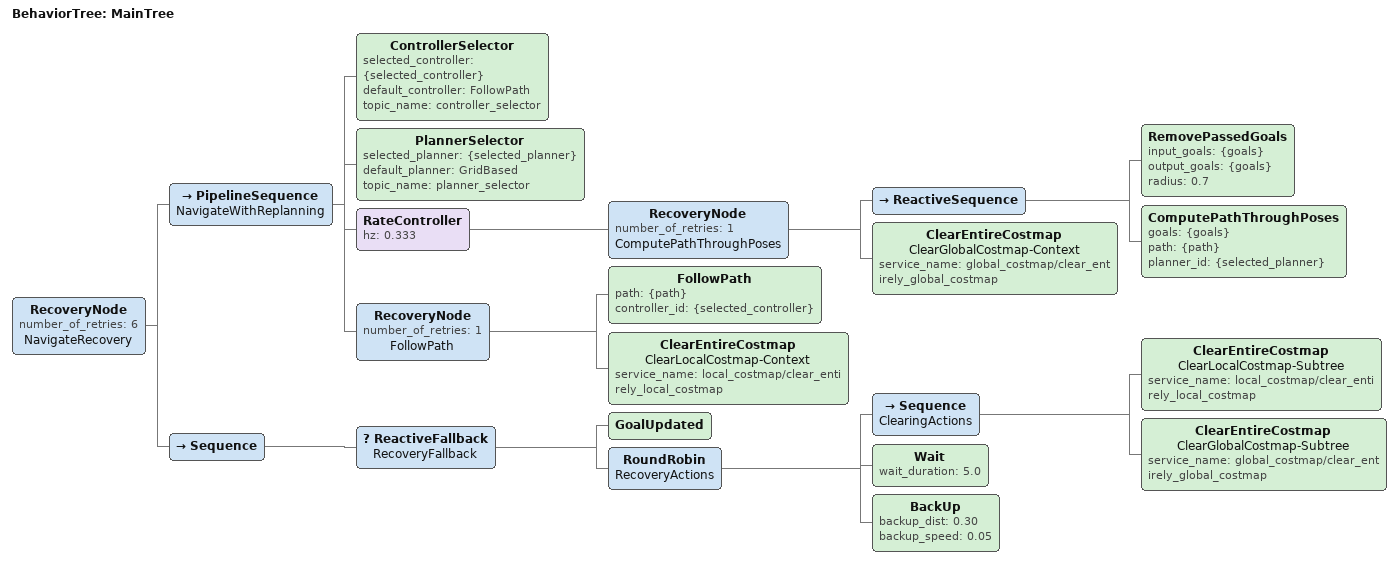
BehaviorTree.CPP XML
<root main_tree_to_execute="MainTree">
  <BehaviorTree ID="MainTree">
    <RecoveryNode number_of_retries="6" name="NavigateRecovery">
      <PipelineSequence name="NavigateWithReplanning">
        <ControllerSelector selected_controller="{selected_controller}" default_controller="FollowPath" topic_name="controller_selector"/>
        <PlannerSelector selected_planner="{selected_planner}" default_planner="GridBased" topic_name="planner_selector"/>
        <RateController hz="0.333">
          <RecoveryNode number_of_retries="1" name="ComputePathThroughPoses">
            <ReactiveSequence>
              <RemovePassedGoals input_goals="{goals}" output_goals="{goals}" radius="0.7"/>
              <ComputePathThroughPoses goals="{goals}" path="{path}" planner_id="{selected_planner}"/>
            </ReactiveSequence>
            <ClearEntireCostmap name="ClearGlobalCostmap-Context" service_name="global_costmap/clear_entirely_global_costmap"/>
          </RecoveryNode>
        </RateController>
        <RecoveryNode number_of_retries="1" name="FollowPath">
          <FollowPath path="{path}" controller_id="{selected_controller}"/>
          <ClearEntireCostmap name="ClearLocalCostmap-Context" service_name="local_costmap/clear_entirely_local_costmap"/>
        </RecoveryNode>
      </PipelineSequence>
      <Sequence>
        <ReactiveFallback name="RecoveryFallback">
          <GoalUpdated/>
          <RoundRobin name="RecoveryActions">
            <Sequence name="ClearingActions">
              <ClearEntireCostmap name="ClearLocalCostmap-Subtree" service_name="local_costmap/clear_entirely_local_costmap"/>
              <ClearEntireCostmap name="ClearGlobalCostmap-Subtree" service_name="global_costmap/clear_entirely_global_costmap"/>
            </Sequence>
            <Wait wait_duration="5.0"/>
            <BackUp backup_dist="0.30" backup_speed="0.05"/>
          </RoundRobin>
        </ReactiveFallback>
      </Sequence>
    </RecoveryNode>
  </BehaviorTree>
</root>
